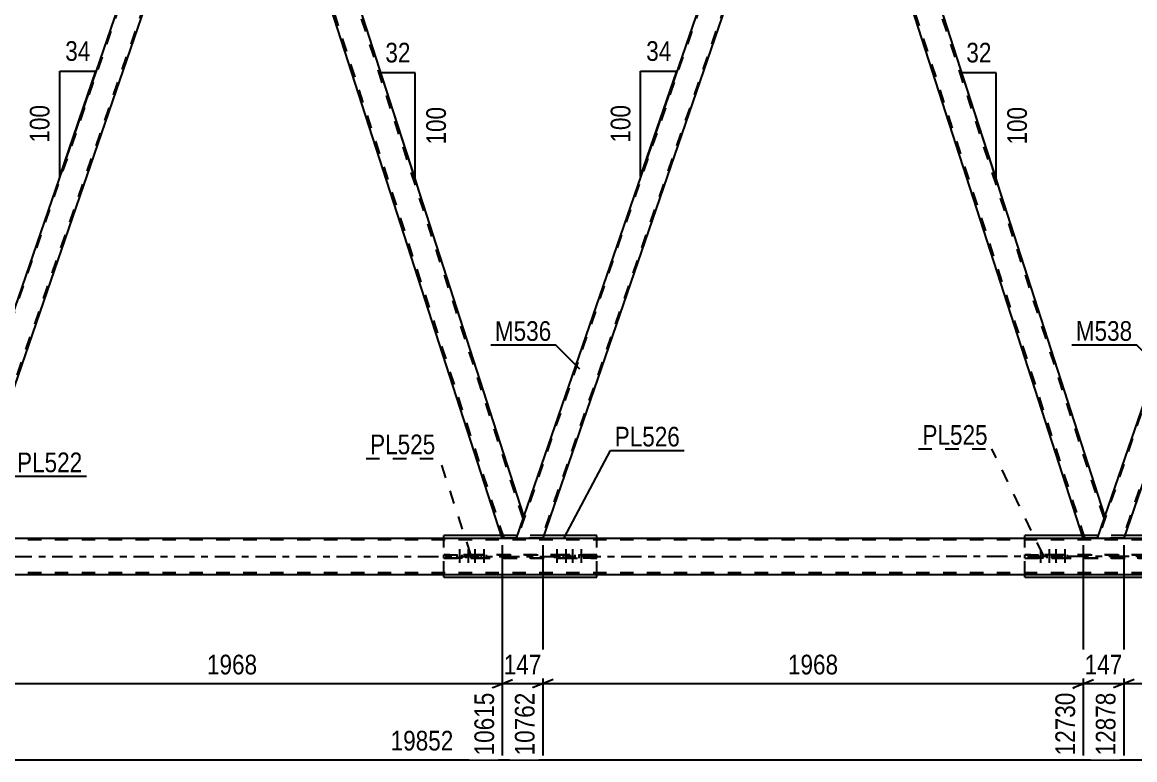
# Model space of a CAD drawing. Header units: millimetres. Extents: x 0 to 841, y 0 to 594.
# Drawn here: x 362.3 to 524.3, y 285.9 to 393.2 of the extents above; entities that cross this region are included whole.
import ezdxf

# ---------------------------------------------------------------- set-up
doc = ezdxf.new("R2010")
doc.units = ezdxf.units.MM
doc.linetypes.add('DXK_LINE_DOT2', pattern=[3.9198, 1.9599, -1.9599])
doc.linetypes.add('DXK_LINE_DOT3', pattern=[5.9187, 2.979, -0.9799, 0.9799, -0.9799])
doc.styles.add('Arial Narrow', font='ARIALN.TTF', dxfattribs={"height": 0.2})

# ---------------------------------------------------------------- blocks, each defined once
blk = doc.blocks.new('Part-570349097-5683 - 5549')
at = {"color": 7, "linetype": 'DXK_LINE_DOT2'}
for p, q in [((391.78, 440.08), (349.79, 318.09)), ((395.31, 440.08), (353.33, 318.09)), ((395.48, 440.08), (394.09, 436.05)), ((350.75, 321.36), (349.62, 318.09)), ((353.5, 318.09), (349.62, 318.09))]:
    blk.add_line(p, q, dxfattribs=at)
at = {"color": 2, "linetype": 'Continuous'}
for p, q in [((391.61, 440.08), (350.75, 321.36)), ((391.61, 440.08), (395.14, 440.08)), ((395.14, 440.08), (395.48, 440.08)), ((394.09, 436.05), (353.5, 318.09))]:
    blk.add_line(p, q, dxfattribs=at)
blk = doc.blocks.new('Bolt-570349097-6025 - 5549')
at = {"color": 1, "linetype": 'DXK_LINE_DOT2'}
for p, q in [((510.58, 316.5), (510.58, 313.5)), ((511.85, 316.5), (511.85, 313.5)), ((512.83, 316.5), (512.83, 313.5)), ((514.11, 316.5), (514.11, 313.5)), ((510.22, 315.7), (510.22, 315.22)), ((510.94, 315.7), (510.94, 315.22)), ((511.49, 315.7), (511.49, 315.22)), ((512.21, 315.7), (512.21, 315.22)), ((512.47, 315.7), (512.47, 315.22)), ((513.19, 315.7), (513.19, 315.22)), ((513.75, 315.7), (513.75, 315.22)), ((514.47, 315.7), (514.47, 315.22))]:
    blk.add_line(p, q, dxfattribs=at)
blk = doc.blocks.new('Part-570349097-5643 - 5549')
at = {"color": 2, "linetype": 'Continuous'}
for p, q in [((52.96, 318.06), (757.06, 318.13)), ((52.96, 312.78), (757.06, 312.85))]:
    blk.add_line(p, q, dxfattribs=at)
at = {"color": 7, "linetype": 'DXK_LINE_DOT2'}
for p, q in [((757.06, 317.89), (52.96, 317.82)), ((757.06, 313.09), (52.96, 313.02))]:
    blk.add_line(p, q, dxfattribs=at)
at = {"color": 7, "linetype": 'DXK_LINE_DOT3'}
blk.add_line((52.96, 315.42), (757.06, 315.49), dxfattribs=at)
blk = doc.blocks.new('Part-570349097-5673 - 5549')
at = {"color": 7, "linetype": 'DXK_LINE_DOT2'}
for p, q in [((560.99, 440.08), (519.01, 318.11)), ((564.52, 440.08), (522.54, 318.11)), ((564.69, 440.08), (563.31, 436.07)), ((519.97, 321.38), (518.84, 318.11)), ((522.71, 318.11), (518.84, 318.11))]:
    blk.add_line(p, q, dxfattribs=at)
at = {"color": 2, "linetype": 'Continuous'}
for p, q in [((560.82, 440.08), (519.97, 321.38)), ((560.82, 440.08), (564.35, 440.08)), ((564.35, 440.08), (564.69, 440.08)), ((563.31, 436.07), (522.71, 318.11))]:
    blk.add_line(p, q, dxfattribs=at)
blk = doc.blocks.new('Part-570349097-5678 - 5549')
at = {"color": 7, "linetype": 'DXK_LINE_DOT2'}
for p, q in [((476.38, 440.08), (434.4, 318.1)), ((479.91, 440.08), (437.93, 318.1)), ((480.08, 440.08), (478.7, 436.06)), ((435.36, 321.37), (434.23, 318.1)), ((438.1, 318.1), (434.23, 318.1))]:
    blk.add_line(p, q, dxfattribs=at)
at = {"color": 2, "linetype": 'Continuous'}
for p, q in [((476.21, 440.08), (435.36, 321.37)), ((476.21, 440.08), (479.75, 440.08)), ((479.75, 440.08), (480.08, 440.08)), ((478.7, 436.06), (438.1, 318.1))]:
    blk.add_line(p, q, dxfattribs=at)
blk = doc.blocks.new('Bolt-570349097-6023 - 5549')
at = {"color": 1, "linetype": 'DXK_LINE_DOT2'}
for p, q in [((425.97, 316.49), (425.97, 313.49)), ((427.25, 316.49), (427.25, 313.49)), ((428.22, 316.49), (428.22, 313.49)), ((429.5, 316.49), (429.5, 313.49)), ((425.61, 315.69), (425.61, 315.21)), ((426.33, 315.69), (426.33, 315.21)), ((426.89, 315.69), (426.89, 315.21)), ((427.61, 315.69), (427.61, 315.21)), ((427.86, 315.69), (427.86, 315.21)), ((428.58, 315.69), (428.58, 315.21)), ((429.14, 315.69), (429.14, 315.21)), ((429.86, 315.69), (429.86, 315.21))]:
    blk.add_line(p, q, dxfattribs=at)
blk = doc.blocks.new('Part-570349097-5723 - 5549')
at = {"color": 2, "linetype": 'Continuous'}
for p, q in [((432.08, 318.49), (423.71, 318.49)), ((423.71, 318.1), (423.71, 318.49)), ((445.97, 318.49), (438.24, 318.49)), ((445.97, 318.1), (445.97, 318.49)), ((423.71, 312.41), (423.71, 312.82)), ((445.97, 312.41), (445.97, 312.82)), ((423.71, 312.41), (445.97, 312.41))]:
    blk.add_line(p, q, dxfattribs=at)
at = {"color": 7, "linetype": 'DXK_LINE_DOT2'}
for p, q in [((423.71, 312.82), (423.71, 318.1)), ((438.24, 318.49), (432.08, 318.49)), ((445.97, 312.82), (445.97, 318.1))]:
    blk.add_line(p, q, dxfattribs=at)
blk = doc.blocks.new('Part-570349097-5728 - 5549')
at = {"color": 2, "linetype": 'Continuous'}
for p, q in [((516.69, 318.5), (508.32, 318.5)), ((508.32, 318.1), (508.32, 318.5)), ((530.57, 318.5), (522.85, 318.5)), ((530.57, 318.11), (530.57, 318.5)), ((508.32, 312.42), (508.32, 312.82)), ((530.57, 312.42), (530.57, 312.83)), ((508.32, 312.42), (530.57, 312.42))]:
    blk.add_line(p, q, dxfattribs=at)
at = {"color": 7, "linetype": 'DXK_LINE_DOT2'}
for p, q in [((508.32, 312.82), (508.32, 318.1)), ((522.85, 318.5), (516.69, 318.5)), ((530.57, 312.83), (530.57, 318.11))]:
    blk.add_line(p, q, dxfattribs=at)
blk = doc.blocks.new('Part-570349097-5884 - 5549')
at = {"color": 2, "linetype": 'Continuous'}
for p, q in [((395.48, 440.08), (394.09, 436.05)), ((397, 440.08), (395.48, 440.08)), ((435.36, 321.37), (397, 440.08)), ((432.21, 318.1), (394.09, 436.05)), ((435.36, 321.37), (435.1, 320.61)), ((435.1, 320.61), (434.23, 318.1))]:
    blk.add_line(p, q, dxfattribs=at)
at = {"color": 7, "linetype": 'DXK_LINE_DOT2'}
for p, q in [((435.23, 320.99), (396.74, 440.08)), ((432.46, 318.1), (394.22, 436.43)), ((435.34, 321.31), (435.1, 320.61)), ((434.23, 318.1), (432.21, 318.1))]:
    blk.add_line(p, q, dxfattribs=at)
blk = doc.blocks.new('Part-570349097-5889 - 5549')
at = {"color": 2, "linetype": 'Continuous'}
for p, q in [((480.08, 440.08), (478.7, 436.06)), ((481.61, 440.08), (480.08, 440.08)), ((519.97, 321.38), (481.61, 440.08)), ((516.82, 318.11), (478.7, 436.06)), ((519.97, 321.38), (519.71, 320.62)), ((519.71, 320.62), (518.84, 318.11))]:
    blk.add_line(p, q, dxfattribs=at)
at = {"color": 7, "linetype": 'DXK_LINE_DOT2'}
for p, q in [((519.84, 321), (481.35, 440.08)), ((517.07, 318.11), (478.83, 436.44)), ((519.95, 321.32), (519.71, 320.62)), ((518.84, 318.11), (516.82, 318.11))]:
    blk.add_line(p, q, dxfattribs=at)
blk = doc.blocks.new('Part-570349097-5957 - 5549')
at = {"color": 7, "linetype": 'DXK_LINE_DOT2'}
for p, q in [((423.71, 315.21), (423.71, 315.69)), ((423.71, 315.69), (445.97, 315.69)), ((428.5, 315.69), (423.71, 315.69)), ((423.71, 315.21), (428.5, 315.21)), ((445.97, 315.21), (423.71, 315.21)), ((428.5, 315.21), (428.5, 315.69)), ((441.18, 315.69), (428.5, 315.69)), ((428.5, 315.21), (441.18, 315.21)), ((441.18, 315.21), (441.18, 315.69)), ((445.97, 315.69), (441.18, 315.69)), ((441.18, 315.21), (445.97, 315.21)), ((445.97, 315.21), (445.97, 315.69)), ((445.97, 315.21), (445.97, 315.21))]:
    blk.add_line(p, q, dxfattribs=at)
blk = doc.blocks.new('Part-570349097-5962 - 5549')
at = {"color": 7, "linetype": 'DXK_LINE_DOT2'}
for p, q in [((508.32, 315.22), (508.32, 315.7)), ((508.32, 315.7), (530.57, 315.7)), ((513.11, 315.7), (508.32, 315.7)), ((508.32, 315.22), (513.11, 315.22)), ((530.57, 315.22), (508.32, 315.22)), ((513.11, 315.22), (513.11, 315.7)), ((525.78, 315.7), (513.11, 315.7)), ((513.11, 315.22), (525.78, 315.22)), ((525.78, 315.22), (525.78, 315.7)), ((530.57, 315.7), (525.78, 315.7)), ((525.78, 315.22), (530.57, 315.22)), ((530.57, 315.22), (530.57, 315.7)), ((530.57, 315.22), (530.57, 315.22))]:
    blk.add_line(p, q, dxfattribs=at)
blk = doc.blocks.new('Bolt-570349097-6024 - 5549')
at = {"color": 1, "linetype": 'DXK_LINE_DOT2'}
for p, q in [((440.17, 316.49), (440.17, 313.29)), ((441.45, 316.49), (441.45, 313.29)), ((442.43, 316.49), (442.43, 313.29)), ((443.7, 316.49), (443.7, 313.29)), ((439.81, 315.69), (439.81, 315.21)), ((440.53, 315.69), (440.53, 315.21)), ((441.09, 315.69), (441.09, 315.21)), ((441.81, 315.69), (441.81, 315.21)), ((442.07, 315.69), (442.07, 315.21)), ((442.79, 315.69), (442.79, 315.21)), ((443.34, 315.69), (443.34, 315.21)), ((444.06, 315.69), (444.06, 315.21))]:
    blk.add_line(p, q, dxfattribs=at)
blk = doc.blocks.new('AngleDimension-570349097-7870 - 5549')
at = {"color": 7, "linetype": 'Continuous'}
for p, q in [((367.76, 386.09), (373.03, 386.09)), ((367.76, 370.77), (373.03, 386.09)), ((367.76, 370.77), (367.76, 386.09)), ((370.6, 379.03), (373.03, 386.09))]:
    blk.add_line(p, q, dxfattribs=at)
at = {"color": 0}
for points in [[(372.82, 386.99), (372.82, 391.19), (367.96, 391.19), (367.96, 386.99)], [(366.86, 381.77), (362.66, 381.77), (362.66, 375.09), (366.86, 375.09)]]:
    blk.add_wipeout(points, dxfattribs=at)
at = {"color": 3, "style": 'Arial Narrow'}
blk.add_text('34', height=2.863, dxfattribs=at).set_placement((368.56, 387.59))
blk.add_text('100', height=2.863, rotation=90.0002, dxfattribs=at).set_placement((366.26, 375.69))
blk = doc.blocks.new('AngleDimension-570349097-7842 - 5549')
at = {"color": 7, "linetype": 'Continuous'}
for p, q in [((452.36, 386.09), (457.63, 386.09)), ((452.36, 370.77), (457.63, 386.09)), ((452.36, 370.77), (452.36, 386.09)), ((455.2, 379.03), (457.63, 386.09))]:
    blk.add_line(p, q, dxfattribs=at)
at = {"color": 0}
for points in [[(457.43, 386.99), (457.43, 391.19), (452.57, 391.19), (452.57, 386.99)], [(451.46, 381.77), (447.26, 381.77), (447.26, 375.09), (451.46, 375.09)]]:
    blk.add_wipeout(points, dxfattribs=at)
at = {"color": 3, "style": 'Arial Narrow'}
blk.add_text('34', height=2.863, dxfattribs=at).set_placement((453.17, 387.59))
blk.add_text('100', height=2.863, rotation=90.0002, dxfattribs=at).set_placement((450.86, 375.69))
blk = doc.blocks.new('AngleDimension-570349097-7856 - 5549')
at = {"color": 7, "linetype": 'Continuous'}
for p, q in [((504.11, 385.86), (499.13, 385.86)), ((504.11, 370.45), (499.13, 385.86)), ((504.11, 370.45), (504.11, 385.86)), ((505.17, 367.16), (504.11, 370.45))]:
    blk.add_line(p, q, dxfattribs=at)
at = {"color": 0}
for points in [[(504.04, 386.76), (504.04, 390.96), (499.19, 390.96), (499.19, 386.76)], [(509.21, 381.5), (505.01, 381.5), (505.01, 374.81), (509.21, 374.81)]]:
    blk.add_wipeout(points, dxfattribs=at)
at = {"color": 3, "style": 'Arial Narrow'}
blk.add_text('32', height=2.863, dxfattribs=at).set_placement((499.79, 387.36))
blk.add_text('100', height=2.863, rotation=90.0002, dxfattribs=at).set_placement((508.61, 375.41))
blk = doc.blocks.new('StraightDimension-570349097-30740 - 5549')
at = {"color": 7, "linetype": 'Continuous'}
for p, q in [((438.1, 317.1), (438.1, 286.49)), ((516.82, 317.11), (516.82, 286.49)), ((439.6, 297.53), (436.6, 296.33)), ((438.1, 296.93), (516.82, 296.93)), ((515.32, 296.33), (518.32, 297.53))]:
    blk.add_line(p, q, dxfattribs=at)
at = {"color": 0}
blk.add_wipeout([(481.72, 297.68), (481.72, 301.88), (473.21, 301.88), (473.21, 297.68)], dxfattribs=at)
at = {"color": 0, "linetype": 'Continuous'}
blk.add_wipeout([(516.22, 296.23), (512.02, 296.23), (512.02, 285.89), (516.22, 285.89)], dxfattribs=at)
at = {"color": 3, "style": 'Arial Narrow'}
blk.add_text('1968', height=2.863, dxfattribs=at).set_placement((473.81, 298.28))
at = {"color": 3, "linetype": 'Continuous', "style": 'Arial Narrow'}
blk.add_text('12730', height=2.863, rotation=90.0002, dxfattribs=at).set_placement((515.62, 286.49))
blk = doc.blocks.new('StraightDimension-570349097-7775 - 5549')
at = {"color": 7, "linetype": 'Continuous'}
blk.add_line((43.7, 285.85), (797.34, 285.85), dxfattribs=at)
at = {"color": 0}
blk.add_wipeout([(425.69, 286.6), (425.69, 290.8), (415.35, 290.8), (415.35, 286.6)], dxfattribs=at)
at = {"color": 3, "style": 'Arial Narrow'}
blk.add_text('19852', height=2.863, dxfattribs=at).set_placement((415.95, 287.2))
blk = doc.blocks.new('AngleDimension-570349097-7884 - 5549')
at = {"color": 7, "linetype": 'Continuous'}
for p, q in [((419.5, 385.86), (414.52, 385.86)), ((419.5, 370.45), (414.52, 385.86)), ((419.5, 370.45), (419.5, 385.86)), ((420.56, 367.16), (419.5, 370.45))]:
    blk.add_line(p, q, dxfattribs=at)
at = {"color": 0}
for points in [[(419.43, 386.76), (419.43, 390.96), (414.58, 390.96), (414.58, 386.76)], [(424.6, 381.5), (420.4, 381.5), (420.4, 374.81), (424.6, 374.81)]]:
    blk.add_wipeout(points, dxfattribs=at)
at = {"color": 3, "style": 'Arial Narrow'}
blk.add_text('32', height=2.863, dxfattribs=at).set_placement((415.18, 387.36))
blk.add_text('100', height=2.863, rotation=90.0002, dxfattribs=at).set_placement((424, 375.41))
blk = doc.blocks.new('StraightDimension-570349097-30738 - 5549')
at = {"color": 7, "linetype": 'Continuous'}
for p, q in [((522.71, 317.11), (522.71, 286.49)), ((601.43, 317.11), (601.43, 286.49)), ((524.21, 297.53), (521.21, 296.33)), ((522.71, 296.93), (601.43, 296.93)), ((599.93, 296.33), (602.93, 297.53))]:
    blk.add_line(p, q, dxfattribs=at)
at = {"color": 0}
blk.add_wipeout([(566.33, 297.68), (566.33, 301.88), (557.81, 301.88), (557.81, 297.68)], dxfattribs=at)
at = {"color": 0, "linetype": 'Continuous'}
blk.add_wipeout([(600.83, 296.23), (596.63, 296.23), (596.63, 285.89), (600.83, 285.89)], dxfattribs=at)
at = {"color": 3, "style": 'Arial Narrow'}
blk.add_text('1968', height=2.863, dxfattribs=at).set_placement((558.41, 298.28))
at = {"color": 3, "linetype": 'Continuous', "style": 'Arial Narrow'}
blk.add_text('14846', height=2.863, rotation=90.0002, dxfattribs=at).set_placement((600.23, 286.49))
blk = doc.blocks.new('StraightDimension-570349097-30739 - 5549')
at = {"color": 7, "linetype": 'Continuous'}
for p, q in [((516.82, 317.11), (516.82, 286.49)), ((522.71, 317.11), (522.71, 286.49)), ((515.32, 296.33), (518.32, 297.53)), ((516.82, 296.93), (522.71, 296.93)), ((524.21, 297.53), (521.21, 296.33))]:
    blk.add_line(p, q, dxfattribs=at)
at = {"color": 0}
blk.add_wipeout([(523.11, 297.68), (523.11, 301.88), (516.42, 301.88), (516.42, 297.68)], dxfattribs=at)
at = {"color": 0, "linetype": 'Continuous'}
blk.add_wipeout([(522.11, 296.23), (517.91, 296.23), (517.91, 285.89), (522.11, 285.89)], dxfattribs=at)
at = {"color": 3, "style": 'Arial Narrow'}
blk.add_text('147', height=2.863, dxfattribs=at).set_placement((517.02, 298.28))
at = {"color": 3, "linetype": 'Continuous', "style": 'Arial Narrow'}
blk.add_text('12878', height=2.863, rotation=90.0002, dxfattribs=at).set_placement((521.51, 286.49))
blk = doc.blocks.new('StraightDimension-570349097-30741 - 5549')
at = {"color": 7, "linetype": 'Continuous'}
for p, q in [((432.21, 317.1), (432.21, 286.49)), ((438.1, 317.1), (438.1, 286.49)), ((430.71, 296.33), (433.71, 297.53)), ((432.21, 296.93), (438.1, 296.93)), ((439.6, 297.53), (436.6, 296.33))]:
    blk.add_line(p, q, dxfattribs=at)
at = {"color": 0}
blk.add_wipeout([(438.5, 297.68), (438.5, 301.88), (431.82, 301.88), (431.82, 297.68)], dxfattribs=at)
at = {"color": 0, "linetype": 'Continuous'}
blk.add_wipeout([(437.5, 296.23), (433.3, 296.23), (433.3, 285.89), (437.5, 285.89)], dxfattribs=at)
at = {"color": 3, "style": 'Arial Narrow'}
blk.add_text('147', height=2.863, dxfattribs=at).set_placement((432.42, 298.28))
at = {"color": 3, "linetype": 'Continuous', "style": 'Arial Narrow'}
blk.add_text('10762', height=2.863, rotation=90.0002, dxfattribs=at).set_placement((436.9, 286.49))
blk = doc.blocks.new('StraightDimension-570349097-30742 - 5549')
at = {"color": 7, "linetype": 'Continuous'}
for p, q in [((353.5, 317.09), (353.5, 288.32)), ((432.21, 317.1), (432.21, 286.49)), ((355, 297.53), (352, 296.33)), ((353.5, 296.93), (432.21, 296.93)), ((430.71, 296.33), (433.71, 297.53))]:
    blk.add_line(p, q, dxfattribs=at)
at = {"color": 0}
blk.add_wipeout([(397.11, 297.68), (397.11, 301.88), (388.6, 301.88), (388.6, 297.68)], dxfattribs=at)
at = {"color": 0, "linetype": 'Continuous'}
blk.add_wipeout([(431.61, 296.23), (427.41, 296.23), (427.41, 285.89), (431.61, 285.89)], dxfattribs=at)
at = {"color": 3, "style": 'Arial Narrow'}
blk.add_text('1968', height=2.863, dxfattribs=at).set_placement((389.2, 298.28))
at = {"color": 3, "linetype": 'Continuous', "style": 'Arial Narrow'}
blk.add_text('10615', height=2.863, rotation=90.0002, dxfattribs=at).set_placement((431.01, 286.49))
blk = doc.blocks.new('Mark-570349097-5674 - 5549')
at = {"color": 0}
blk.add_wipeout([(439.35, 346.83), (439.35, 349.83), (431.13, 349.83), (431.13, 346.83)], dxfattribs=at)
blk.add_wipeout([(439.35, 346.83), (439.35, 349.83), (431.13, 349.83), (431.13, 346.83)], dxfattribs=at)
at = {"color": 30, "linetype": 'Continuous'}
for p in [(430.53, 346.23), (443.49, 342.7)]:
    blk.add_line(p, (439.95, 346.23), dxfattribs=at)
at = {"color": 3, "style": 'Arial Narrow'}
blk.add_text('M536', height=2.863, dxfattribs=at).set_placement((431.13, 346.83))
blk = doc.blocks.new('Mark-570349097-5719 - 5549')
at = {"color": 0}
blk.add_wipeout([(458.09, 331.46), (458.09, 334.46), (448.58, 334.46), (448.58, 331.46)], dxfattribs=at)
blk.add_wipeout([(458.09, 331.46), (458.09, 334.46), (448.58, 334.46), (448.58, 331.46)], dxfattribs=at)
at = {"color": 30, "linetype": 'Continuous'}
for p, q in [((441.23, 318.18), (447.98, 330.86)), ((447.98, 330.86), (458.69, 330.86))]:
    blk.add_line(p, q, dxfattribs=at)
at = {"color": 3, "style": 'Arial Narrow'}
blk.add_text('PL526', height=2.863, dxfattribs=at).set_placement((448.58, 331.46))
blk = doc.blocks.new('Mark-570349097-5669 - 5549')
at = {"color": 0}
blk.add_wipeout([(523.96, 346.84), (523.96, 349.84), (515.73, 349.84), (515.73, 346.84)], dxfattribs=at)
blk.add_wipeout([(523.96, 346.84), (523.96, 349.84), (515.73, 349.84), (515.73, 346.84)], dxfattribs=at)
at = {"color": 30, "linetype": 'Continuous'}
for p in [(515.13, 346.24), (528.09, 342.7)]:
    blk.add_line(p, (524.56, 346.24), dxfattribs=at)
at = {"color": 3, "style": 'Arial Narrow'}
blk.add_text('M538', height=2.863, dxfattribs=at).set_placement((515.73, 346.84))
blk = doc.blocks.new('Mark-570349097-5953 - 5549')
at = {"color": 0}
blk.add_wipeout([(422.46, 330.33), (422.46, 333.33), (412.96, 333.33), (412.96, 330.33)], dxfattribs=at)
blk.add_wipeout([(422.46, 330.33), (422.46, 333.33), (412.96, 333.33), (412.96, 330.33)], dxfattribs=at)
at = {"color": 30, "linetype": 'DXK_LINE_DOT2'}
for p in [(412.36, 329.73), (427.64, 315.69)]:
    blk.add_line(p, (423.06, 329.73), dxfattribs=at)
at = {"color": 3, "style": 'Arial Narrow'}
blk.add_text('PL525', height=2.863, dxfattribs=at).set_placement((412.96, 330.33))
blk = doc.blocks.new('Mark-570349097-5958 - 5549')
at = {"color": 0}
blk.add_wipeout([(502.91, 331.71), (502.91, 334.71), (493.4, 334.71), (493.4, 331.71)], dxfattribs=at)
blk.add_wipeout([(502.91, 331.71), (502.91, 334.71), (493.4, 334.71), (493.4, 331.71)], dxfattribs=at)
at = {"color": 30, "linetype": 'DXK_LINE_DOT2'}
for p in [(492.8, 331.11), (510.96, 315.7)]:
    blk.add_line(p, (503.51, 331.11), dxfattribs=at)
at = {"color": 3, "style": 'Arial Narrow'}
blk.add_text('PL525', height=2.863, dxfattribs=at).set_placement((493.4, 331.71))
blk = doc.blocks.new('Mark-570349097-20439 - 5549')
at = {"color": 0}
blk.add_wipeout([(371.04, 327.71), (371.04, 330.71), (361.54, 330.71), (361.54, 327.71)], dxfattribs=at)
blk.add_wipeout([(371.04, 327.71), (371.04, 330.71), (361.54, 330.71), (361.54, 327.71)], dxfattribs=at)
at = {"color": 30, "linetype": 'Continuous'}
for p, q in [((357.99, 318.48), (360.94, 327.11)), ((360.94, 327.11), (371.64, 327.11))]:
    blk.add_line(p, q, dxfattribs=at)
at = {"color": 3, "style": 'Arial Narrow'}
blk.add_text('PL522', height=2.863, dxfattribs=at).set_placement((361.54, 327.71))

msp = doc.modelspace()

# ---------------------------------------------------------------- block references
for name in ['Part-570349097-5683 - 5549', 'Part-570349097-5884 - 5549', 'Part-570349097-5678 - 5549', 'Part-570349097-5889 - 5549', 'Part-570349097-5673 - 5549', 'Part-570349097-5643 - 5549', 'Part-570349097-5723 - 5549', 'Part-570349097-5728 - 5549', 'Bolt-570349097-6023 - 5549', 'Bolt-570349097-6024 - 5549', 'Bolt-570349097-6025 - 5549', 'Part-570349097-5957 - 5549', 'Part-570349097-5962 - 5549']:
    msp.add_blockref(name, (0, 0))

# ---------------------------------------------------------------- next in the draw order: block references
for name in ['AngleDimension-570349097-7870 - 5549', 'AngleDimension-570349097-7842 - 5549', 'AngleDimension-570349097-7856 - 5549', 'StraightDimension-570349097-30740 - 5549']:
    msp.add_blockref(name, (0, 0))

# ---------------------------------------------------------------- next in the draw order: block references
msp.add_blockref('StraightDimension-570349097-7775 - 5549', (0, 0))

# ---------------------------------------------------------------- next in the draw order: block references
for name in ['AngleDimension-570349097-7884 - 5549', 'Mark-570349097-5674 - 5549', 'Mark-570349097-5669 - 5549', 'Mark-570349097-5719 - 5549', 'Mark-570349097-5958 - 5549', 'Mark-570349097-20439 - 5549', 'StraightDimension-570349097-30741 - 5549', 'StraightDimension-570349097-30738 - 5549']:
    msp.add_blockref(name, (0, 0))

# ---------------------------------------------------------------- next in the draw order: block references
for name in ['StraightDimension-570349097-30742 - 5549', 'StraightDimension-570349097-30739 - 5549']:
    msp.add_blockref(name, (0, 0))

# ---------------------------------------------------------------- next in the draw order: block references
msp.add_blockref('Mark-570349097-5953 - 5549', (0, 0))

doc.saveas('drawing.dxf')
